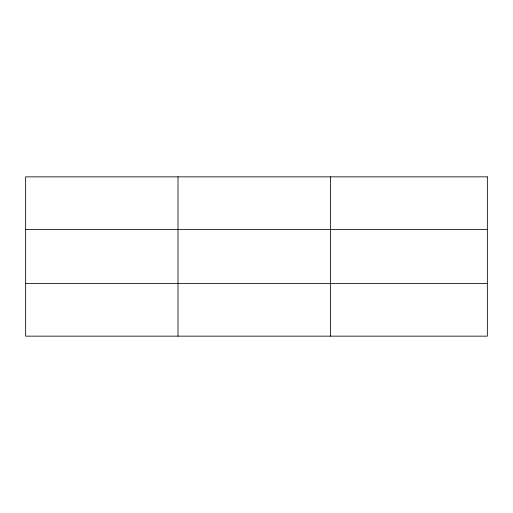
<?xml version="1.0" encoding="UTF-8"?>
<svg xmlns="http://www.w3.org/2000/svg" width="513" height="513" viewBox="0 0 513 513"><rect width="100%" height="100%" fill="white"/><g stroke="black" fill="none" stroke-linecap="round" stroke-linejoin="round"><path stroke-width="0.77" d="M178.011 176.85L178.011 336.15M330.372 176.85L330.372 336.15M25.65 229.42L487.35 229.42M25.65 283.58L487.35 283.58M487.35 176.85L487.35 336.15L25.65 336.15L25.65 176.85L487.35 176.85"/></g></svg>
